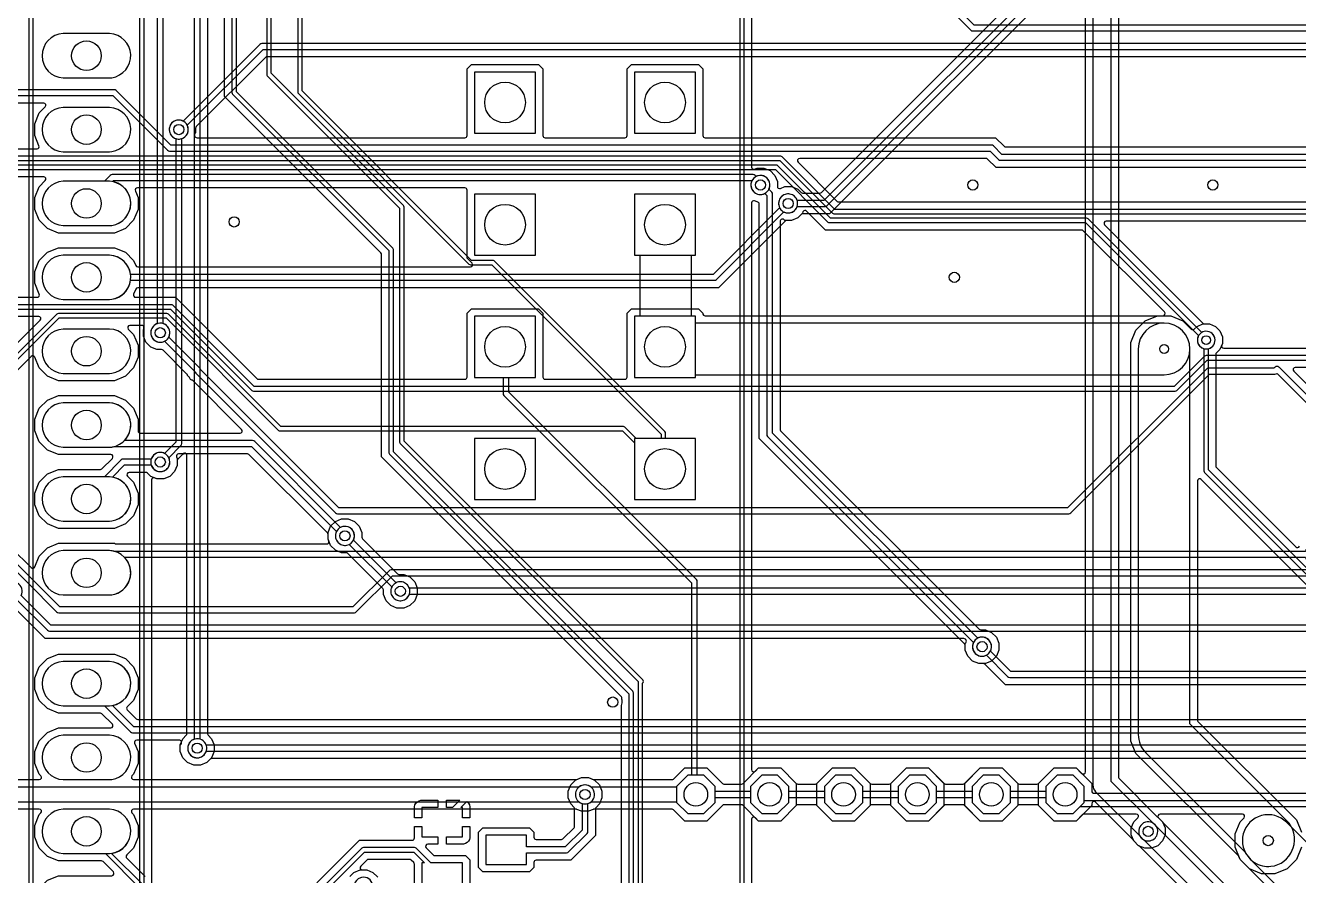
# Model space of a CAD drawing. Header units: millimetres. Extents: x 0 to 174, y 0 to 90.
# Drawn here: x 62.04 to 105.82, y 23.88 to 53.11 of the extents above; entities that cross this region are included whole.
import ezdxf

# ---------------------------------------------------------------- set-up
doc = ezdxf.new("R2010")
doc.units = ezdxf.units.MM

msp = doc.modelspace()

# ---------------------------------------------------------------- linework, layer by layer
at = {"layer": '16_copper'}
for points in [[(137.478, 53.124), (94.657, 53.124), (91.436, 56.383, 0.200428), (91.364, 56.413), (71.23, 56.413, 0.949259), (70.645, 56.24), (70.66, 56.195, 0.687507), (71.23, 56.21), (91.321, 56.21), (94.543, 52.951, 0.200428), (94.615, 52.921), (137.435, 52.921)], [(112.67, 48.679), (95.61, 48.679), (95.322, 48.967, 0.198912), (95.25, 48.997), (67.035, 48.997), (65.159, 50.872, 0.198912), (65.088, 50.902), (61.637, 50.902), (59.982, 52.556, 0.942335), (59.417, 52.887), (59.396, 52.85, 0.721209), (59.839, 52.413), (61.523, 50.728, 0.198912), (61.595, 50.698), (65.045, 50.698), (66.921, 48.823, 0.198912), (66.993, 48.793), (95.208, 48.793), (95.496, 48.506, 0.198912), (95.568, 48.476), (112.713, 48.476, 0.198912)], [(137.478, 52.489), (70.168, 52.489, 0.198912), (70.096, 52.459), (67.459, 49.822), (67.455, 49.824), (67.415, 49.841), (67.374, 49.852), (67.331, 49.857), (67.289, 49.857), (67.246, 49.852), (67.205, 49.841), (67.165, 49.824), (67.128, 49.803), (67.094, 49.777), (67.063, 49.746), (67.037, 49.712), (67.016, 49.675), (66.999, 49.635), (66.988, 49.594), (66.983, 49.551), (66.983, 49.509), (66.988, 49.466), (66.999, 49.425), (67.016, 49.385), (67.037, 49.348), (67.063, 49.314), (67.094, 49.283), (67.128, 49.257), (67.165, 49.236), (67.205, 49.219), (67.246, 49.208), (67.289, 49.203), (67.331, 49.203), (67.374, 49.208, 0.496937), (67.602, 49.679), (70.21, 52.286), (137.435, 52.286)], [(118.11, 52.032), (70.346, 52.032, 0.198912), (70.292, 52.01), (67.914, 49.631, 0.198912), (67.891, 49.577), (67.891, 49.414, 0.782531), (67.938, 49.251), (77.15, 49.251, 0.414214), (77.226, 49.327), (77.226, 51.615), (77.375, 51.764), (79.685, 51.764), (79.834, 51.615), (79.834, 49.327, 0.414214), (79.91, 49.251), (82.65, 49.251, 0.414214), (82.726, 49.327), (82.726, 51.615), (82.875, 51.764), (85.185, 51.764), (85.334, 51.615), (85.334, 49.327, 0.414214), (85.41, 49.251), (95.397, 49.251), (95.692, 48.955, 0.198912), (95.746, 48.933), (112.534, 48.933)], [(112.211, 46.787), (89.871, 46.787), (88.065, 48.593, 0.198912), (88.011, 48.616), (16.948, 48.616), (16.782, 48.782, 0.886597), (16.674, 50.292), (15.076, 50.292, 0.95208), (15.076, 48.768), (16.58, 48.768), (16.863, 48.486, 0.198912), (16.916, 48.463), (87.979, 48.463), (89.786, 46.657, 0.198912), (89.84, 46.634), (112.243, 46.634)], [(19.691, 48.158), (87.827, 48.158), (89.634, 46.352, 0.198912), (89.687, 46.33), (98.495, 46.33), (102.378, 42.446), (102.359, 42.408), (102.344, 42.362), (102.337, 42.315), (102.337, 42.267), (102.344, 42.22), (102.359, 42.174), (102.381, 42.131), (102.409, 42.092), (102.443, 42.059), (102.482, 42.03), (102.524, 42.009), (102.57, 41.994), (102.617, 41.986), (102.665, 41.986), (102.713, 41.994, 1), (102.57, 42.588), (102.524, 42.573), (102.486, 42.554), (98.58, 46.46, 0.198912), (98.527, 46.482), (89.719, 46.482), (87.912, 48.288, 0.198912), (87.859, 48.311), (19.66, 48.311, 0.198912)], [(33.62, 43.764), (62.443, 43.764, 0.534506), (62.514, 43.87), (62.357, 44.248), (62.357, 44.652), (62.512, 45.026), (62.797, 45.311), (63.171, 45.466), (65.099, 45.466), (65.473, 45.311), (65.758, 45.026), (65.83, 44.853, 0.303351), (65.9, 44.806), (77.341, 44.806, 0.668179), (77.395, 44.936), (77.226, 45.105), (77.226, 47.447, 0.415869), (77.15, 47.523), (65.89, 47.523, 0.534518), (65.819, 47.418), (65.913, 47.192), (65.913, 46.788), (65.758, 46.414), (65.473, 46.129), (65.099, 45.974), (63.171, 45.974), (62.797, 46.129), (62.512, 46.414), (62.357, 46.788), (62.357, 47.192), (62.512, 47.566), (62.72, 47.774, 0.668179), (62.667, 47.904), (19.828, 47.904, 0.198912)], [(112.379, 46.38), (99.203, 46.38, 0.668179), (99.149, 46.25), (102.527, 42.872, 0.198912), (102.581, 42.85), (102.753, 42.85), (102.958, 42.765), (103.115, 42.608), (103.2, 42.402), (103.2, 42.18), (103.174, 42.117, 0.534518), (103.245, 42.012), (110.246, 42.012)], [(110.109, 41.758), (102.641, 41.758, 0.198912), (102.588, 41.735), (101.543, 40.691), (69.907, 40.691), (67.11, 43.488, 0.198912), (67.056, 43.51), (33.757, 43.51, 0.198912)], [(33.788, 43.358), (67.024, 43.358), (69.822, 40.561, 0.198912), (69.875, 40.538), (101.575, 40.538, 0.198912), (101.628, 40.561), (102.673, 41.605), (110.077, 41.605)], [(27.941, 36.119), (56.236, 36.119, 0.198912), (56.289, 36.141), (63.201, 43.053), (66.872, 43.053), (70.736, 39.189, 0.198912), (70.79, 39.167), (82.569, 39.167), (82.98, 38.756), (82.98, 36.81), (85.08, 36.81), (85.08, 38.91), (83.042, 38.91), (82.655, 39.297, 0.198912), (82.601, 39.319), (70.821, 39.319), (66.957, 43.183, 0.198912), (66.904, 43.205), (63.17, 43.205, 0.198912), (63.116, 43.183), (56.204, 36.271), (27.941, 36.271, 0.980952)], [(29.556, 36.525), (56.067, 36.525), (56.076, 36.526, 0.169977), (56.121, 36.548), (62.547, 42.974, 0.668179), (62.493, 43.104), (33.925, 43.104, 0.198912)], [(61.564, 35.142), (62.234, 34.471, 0.534516), (62.359, 34.496), (62.512, 34.866), (62.797, 35.151), (63.171, 35.306), (65.099, 35.306, 0.251211), (65.176, 35.281), (72.397, 35.281, 0.534518), (72.468, 35.386), (72.444, 35.444), (72.444, 35.607, 0.198912), (72.421, 35.661), (69.725, 38.357, 0.198912), (69.671, 38.379), (67.303, 38.379, 0.534518), (67.232, 38.274), (67.256, 38.216), (67.256, 37.984), (67.168, 37.771), (67.004, 37.607), (66.791, 37.519), (66.559, 37.519), (66.346, 37.607), (66.231, 37.722, 0.198912), (66.177, 37.744), (65.603, 37.744, 0.668179), (65.55, 37.614), (65.758, 37.406), (65.913, 37.032), (65.913, 36.628), (65.758, 36.254), (65.473, 35.969), (65.099, 35.814), (63.171, 35.814), (62.797, 35.969), (62.512, 36.254), (62.357, 36.628), (62.357, 37.032), (62.512, 37.406), (62.797, 37.691), (63.171, 37.846), (64.617, 37.846, 0.198912), (64.67, 37.868), (65.026, 38.224, 0.668179), (64.972, 38.354), (63.171, 38.354), (62.797, 38.509), (62.512, 38.794), (62.357, 39.168), (62.357, 39.572), (62.512, 39.946), (62.797, 40.231), (63.171, 40.386), (65.099, 40.386), (65.473, 40.231), (65.758, 39.946), (65.913, 39.572), (65.913, 39.167, 0.414214), (65.989, 39.091), (69.417, 39.091, 0.668179), (69.471, 39.221), (67.791, 40.901, 0.116434), (67.761, 40.919), (67.718, 40.933), (67.684, 41.002, 0.080621), (67.669, 41.022), (67.614, 41.078, 0.174193), (67.592, 41.125), (66.776, 41.941, 0.198912), (66.722, 41.964), (66.559, 41.964), (66.346, 42.052), (66.182, 42.216), (66.094, 42.429), (66.094, 42.661, 0.121468), (66.11, 42.703), (66.112, 42.712, 0.455118), (66.037, 42.799), (65.629, 42.799, 0.668179), (65.575, 42.669), (65.758, 42.486), (65.913, 42.112), (65.913, 41.708), (65.758, 41.334), (65.473, 41.049), (65.099, 40.894), (63.171, 40.894), (62.797, 41.049), (62.512, 41.334), (62.359, 41.703, 0.534516), (62.235, 41.727), (56.372, 35.865)], [(110.215, 36.297), (105.164, 41.347, 0.527953), (104.977, 41.326), (102.718, 41.326, 0.198912), (102.646, 41.296), (97.875, 36.525), (72.813, 36.525), (68.054, 41.284, 0.176687), (68.017, 41.347), (66.967, 42.396, 0.942335), (66.402, 42.727), (66.381, 42.69, 0.721209), (66.824, 42.253), (67.861, 41.215, 0.128874), (67.892, 41.16), (67.893, 41.158, 0.018391), (67.899, 41.152), (72.699, 36.352, 0.198912), (72.771, 36.322), (97.917, 36.322, 0.198912), (97.989, 36.352), (102.76, 41.123), (105.004, 41.123, 0.191925), (105.076, 41.148), (110.101, 36.123, 0.198912)], [(109.941, 41.351), (105.703, 41.351, 0.668179), (105.649, 41.221), (109.446, 37.425)], [(116.84, 32.487), (62.907, 32.487), (61.887, 33.506, 0.942335), (61.322, 33.837), (61.301, 33.8, 0.721209), (61.744, 33.363), (62.793, 32.313, 0.198912), (62.865, 32.283), (116.798, 32.283)], [(137.753, 33.757), (75.242, 33.757), (75.241, 33.76), (75.224, 33.8), (75.203, 33.837), (75.177, 33.871), (75.146, 33.902), (75.112, 33.928), (75.075, 33.949), (75.035, 33.966), (74.994, 33.977), (74.951, 33.982), (74.909, 33.982), (74.866, 33.977), (74.825, 33.966), (74.785, 33.949), (74.748, 33.928), (74.714, 33.902), (74.683, 33.871), (74.657, 33.837), (74.636, 33.8), (74.619, 33.76), (74.608, 33.719), (74.603, 33.676), (74.603, 33.634), (74.608, 33.591), (74.619, 33.55), (74.636, 33.51), (74.657, 33.473), (74.683, 33.439), (74.714, 33.408), (74.748, 33.382), (74.785, 33.361), (74.825, 33.344), (74.866, 33.333), (74.909, 33.328), (74.951, 33.328), (74.994, 33.333, 0.271215), (75.242, 33.553), (137.795, 33.553, 0.198912)], [(109.61, 30.442), (95.738, 30.442), (95.507, 30.673), (95.033, 31.146, 0.198912), (94.979, 31.169), (94.817, 31.169), (94.603, 31.257), (94.44, 31.421), (94.351, 31.634), (94.351, 31.866, 0.782531), (94.305, 32.029), (62.718, 32.029), (62.487, 32.26), (61.696, 33.051, 0.198912)], [(17.577, 27.178), (62.514, 27.178, 0.668179), (62.568, 27.308), (62.512, 27.364), (62.357, 27.738), (62.357, 28.142), (62.512, 28.516), (62.797, 28.801), (63.171, 28.956), (64.972, 28.956, 0.668179), (65.026, 29.086), (64.67, 29.442, 0.198912), (64.617, 29.464), (63.171, 29.464), (62.797, 29.619), (62.512, 29.904), (62.357, 30.278), (62.357, 30.682), (62.512, 31.056), (62.797, 31.341), (63.171, 31.496), (65.099, 31.496), (65.473, 31.341), (65.758, 31.056), (65.913, 30.682), (65.913, 30.278), (65.758, 29.904), (65.54, 29.686, 0.414214), (65.54, 29.578), (65.847, 29.27, 0.198912), (65.901, 29.248), (109.61, 29.248, 0.668179)], [(109.61, 27.902), (68.443, 27.902, 0.198912), (68.389, 27.88), (68.274, 27.765), (68.061, 27.676), (67.829, 27.676), (67.616, 27.765), (67.452, 27.928), (67.364, 28.142), (67.364, 28.373, 0.782508), (67.317, 28.537), (65.864, 28.537, 0.534506), (65.793, 28.432), (65.913, 28.142), (65.913, 27.738), (65.758, 27.364), (65.702, 27.308, 0.668179), (65.756, 27.178), (80.972, 27.178, 0.098488), (81.001, 27.184), (81.164, 27.251), (81.396, 27.251), (81.559, 27.184, 0.098488), (81.588, 27.178), (84.273, 27.178, 0.198912), (84.327, 27.2), (84.711, 27.584), (85.469, 27.584), (86.005, 27.048, 0.198912), (86.059, 27.026), (86.661, 27.026, 0.198912), (86.715, 27.048), (87.251, 27.584), (88.009, 27.584), (88.544, 27.049), (88.544, 26.291), (88.009, 25.756), (87.251, 25.756), (86.715, 26.292, 0.198912), (86.661, 26.314), (86.059, 26.314, 0.198912), (86.005, 26.292), (85.469, 25.756), (84.711, 25.756), (84.327, 26.14, 0.198912), (84.273, 26.162), (81.588, 26.162, 0.098488), (81.559, 26.156), (81.396, 26.089), (81.164, 26.089), (81.001, 26.156, 0.098488), (80.972, 26.162), (65.756, 26.162, 0.668179), (65.702, 26.032), (65.758, 25.976), (65.913, 25.602), (65.913, 25.198), (65.758, 24.824), (65.522, 24.588, 0.414214), (65.522, 24.48), (66.154, 23.848, 0.198912)], [(109.477, 15.762), (100.353, 24.886, 0.117356), (100.318, 24.907), (100.155, 25.071), (100.066, 25.284), (100.066, 25.516), (100.155, 25.729), (100.292, 25.867, 0.668179), (100.238, 25.997), (98.442, 25.997, 0.198912), (98.388, 25.975), (98.169, 25.756), (97.411, 25.756), (96.876, 26.291), (96.876, 27.049), (97.411, 27.584), (98.169, 27.584), (98.704, 27.049), (98.704, 26.784, 0.414214), (98.781, 26.708), (109.61, 26.708, 0.668179)], [(17.356, 26.416), (81.073, 26.416, 0.355604), (81.487, 26.416), (84.43, 26.416), (84.43, 26.396), (84.816, 26.01), (85.364, 26.01), (85.75, 26.396), (85.75, 26.568), (86.97, 26.568), (86.97, 26.396), (87.356, 26.01), (87.904, 26.01), (88.29, 26.396), (88.29, 26.944), (87.904, 27.33), (87.356, 27.33), (86.97, 26.944), (86.97, 26.772), (85.75, 26.772), (85.75, 26.944), (85.364, 27.33), (84.816, 27.33), (84.43, 26.944), (84.43, 26.924), (81.487, 26.924, 0.355604), (81.073, 26.924), (17.356, 26.924, 0.304475)], [(52.556, 21.92), (62.692, 21.92, 0.668179), (62.746, 22.05), (62.512, 22.284), (62.357, 22.658), (62.357, 23.062), (62.512, 23.436), (62.797, 23.721), (63.171, 23.876), (65.008, 23.876, 0.668179), (65.062, 24.006), (64.706, 24.362, 0.198912), (64.652, 24.384), (63.171, 24.384), (62.797, 24.539), (62.512, 24.824), (62.357, 25.198), (62.357, 25.602), (62.512, 25.976), (62.568, 26.032, 0.668179), (62.514, 26.162), (17.577, 26.162, 0.149809)], [(106.668, 21.574), (103.806, 24.435), (103.632, 24.855), (103.632, 25.31), (103.806, 25.73), (103.943, 25.867, 0.668179), (103.889, 25.997), (101.057, 25.997, 0.668179), (101.003, 25.867), (101.14, 25.729, 0.133922), (101.161, 25.695), (110.273, 16.583, 0.198912)], [(107.683, 23.431), (105.404, 25.711, 1), (104.146, 24.454), (106.686, 21.914, 0.198912)]]:
    msp.add_lwpolyline(points, format="xyb", dxfattribs=at)
for points in [[(62.442, 48.871, 0.494252), (62.503, 48.975), (62.357, 49.328), (62.357, 49.732), (62.512, 50.106), (62.72, 50.314, 0.668179), (62.667, 50.444), (61.448, 50.444), (61.217, 50.675), (61.217, 50.675), (59.791, 52.101, 0.198912), (59.737, 52.124), (59.574, 52.124), (59.361, 52.212), (59.197, 52.376), (59.109, 52.589), (59.109, 52.821, 0.569546), (59.041, 52.934), (30.877, 52.934, 0.198912), (30.823, 52.911), (26.911, 49, 0.668179), (26.965, 48.87), (62.433, 48.87)], [(65.009, 51.315, 0.906347), (64.934, 52.832), (63.336, 52.832, 0.95208), (63.336, 51.308), (64.934, 51.308)], [(65.009, 48.775, 0.906347), (64.934, 50.292), (63.336, 50.292, 0.95208), (63.336, 48.768), (64.934, 48.768)], [(109.6, 47.041, 0.654774), (109.651, 47.171), (109.576, 47.246), (109.576, 48.004), (109.664, 48.092, 0.668179), (109.61, 48.222), (95.42, 48.222), (95.125, 48.517, 0.198912), (95.071, 48.539), (88.662, 48.539, 0.668179), (88.608, 48.409), (89.954, 47.063, 0.198912), (90.008, 47.041), (109.597, 47.041)], [(65.009, 46.235, 0.850816), (65.029, 47.741), (65.066, 47.777), (87.016, 47.777, 0.009618), (87.018, 47.77), (87.002, 47.73, 1), (87.623, 47.52), (87.634, 47.561, 0.577351), (87.207, 47.936), (87.167, 47.919, -0.001509), (87.164, 47.917), (87.13, 47.951, 0.198912), (87.059, 47.981), (65.024, 47.981, 0.198912), (64.952, 47.951), (64.753, 47.752), (63.336, 47.752, 0.95208), (63.336, 46.228), (64.934, 46.228)], [(65.009, 43.695, 0.334135), (65.653, 44.348), (85.725, 44.348, 0.198912), (85.797, 44.378), (88.116, 46.698, 0.942335), (88.447, 47.263), (88.41, 47.284, 0.721209), (87.973, 46.841), (85.683, 44.552), (65.653, 44.552, 0.36165), (64.934, 45.212), (63.336, 45.212, 0.95208), (63.336, 43.688), (64.934, 43.688)], [(77.155, 40.946, 0.392588), (77.226, 41.021), (77.226, 43.215), (77.375, 43.364), (79.685, 43.364), (79.834, 43.215), (79.834, 41.021, 0.414214), (79.91, 40.945), (82.65, 40.945, 0.414214), (82.726, 41.021), (82.726, 43.215), (82.875, 43.364), (85.185, 43.364), (85.334, 43.215, 0.452241), (85.41, 43.129), (101.152, 43.129, 0.668179), (101.206, 43.259), (98.412, 46.053, 0.198912), (98.358, 46.076), (89.551, 46.076), (88.899, 46.727, 0.490225), (88.78, 46.711), (88.775, 46.702), (88.758, 46.661), (88.594, 46.497), (88.381, 46.409), (88.218, 46.409, 0.198912), (88.164, 46.386), (85.872, 44.094), (65.9, 44.094, 0.303341), (65.83, 44.047), (65.756, 43.87, 0.534518), (65.827, 43.764), (67.193, 43.764), (69.99, 40.967, 0.198912), (70.044, 40.945), (77.15, 40.945)], [(85.08, 41.097), (101.194, 41.097, 1), (101.194, 42.875), (85.08, 42.875), (85.08, 43.11), (82.98, 43.11), (82.98, 41.01), (85.08, 41.01)], [(65.009, 41.155, 0.906347), (64.934, 42.672), (63.336, 42.672, 0.95208), (63.336, 41.148), (64.934, 41.148)], [(73.089, 35.238, 1), (72.961, 35.882), (72.92, 35.871, 0.035786), (72.876, 35.852), (69.922, 38.807, 0.198912), (69.85, 38.837), (65.441, 38.837, 0.647002), (64.934, 40.132), (63.336, 40.132, 0.95208), (63.336, 38.608), (64.934, 38.608, 0.053037), (65.094, 38.633), (69.808, 38.633), (72.733, 35.709), (72.731, 35.705), (72.714, 35.665), (72.703, 35.624), (72.698, 35.581), (72.698, 35.539), (72.703, 35.496), (72.714, 35.455), (72.731, 35.415), (72.752, 35.378), (72.778, 35.344), (72.809, 35.313), (72.843, 35.287), (72.88, 35.266), (72.92, 35.249), (72.961, 35.238), (73.004, 35.233), (73.046, 35.233)], [(65.009, 36.075, 0.850816), (65.029, 37.581), (65.447, 37.998), (66.363, 37.998, 0.942334), (66.997, 38.164), (66.986, 38.205, 0.721207), (66.363, 38.202), (65.405, 38.202, 0.198912), (65.333, 38.172), (64.753, 37.592), (63.336, 37.592, 0.95208), (63.336, 36.068), (64.934, 36.068)], [(73.349, 32.919, 0.182645), (73.414, 32.948), (74.655, 34.188), (137.795, 34.188, 0.198912), (137.867, 34.218), (139.036, 35.388, 0.104116), (139.396, 35.295), (141.274, 35.295, 0.957293), (141.274, 37.095), (139.396, 37.095, 0.687085), (138.862, 35.501), (137.753, 34.392), (74.612, 34.392, 0.198912), (74.541, 34.362), (73.3, 33.122), (63.225, 33.122), (61.252, 35.094, 0.942335), (60.687, 35.425), (60.666, 35.388, 0.721209), (61.109, 34.95), (63.111, 32.948, 0.198912), (63.183, 32.918), (73.343, 32.918)], [(65.009, 33.535, 0.612722), (65.441, 34.823), (106.051, 34.823, 0.942334), (106.684, 34.989), (106.673, 35.03, 0.721207), (106.051, 35.027), (65.094, 35.027, 0.053037), (64.934, 35.052), (63.336, 35.052, 0.95208), (63.336, 33.528), (64.934, 33.528)], [(141.353, 27.682, 0.916332), (141.274, 29.475), (139.396, 29.475, 0.104116), (139.036, 29.382), (138.819, 29.599, 0.198912), (138.748, 29.629), (119.105, 29.629), (117.864, 30.869, 0.198912), (117.793, 30.899), (95.927, 30.899), (95.225, 31.601, 0.942335), (94.66, 31.932), (94.638, 31.895, 0.721209), (95.081, 31.458), (95.813, 30.726, 0.198912), (95.885, 30.696), (117.75, 30.696), (118.991, 29.456, 0.198912), (119.062, 29.426), (138.705, 29.426), (138.862, 29.269, 0.687085), (139.396, 27.675), (141.274, 27.675)], [(135.319, 28.571, 1), (135.191, 29.214), (135.15, 29.203, 0.236379), (134.943, 28.994), (65.765, 28.994), (65.029, 29.729, 0.894038), (64.934, 31.242), (63.336, 31.242, 0.95208), (63.336, 29.718), (64.753, 29.718), (65.651, 28.821, 0.198912), (65.722, 28.791), (134.943, 28.791), (134.944, 28.787), (134.961, 28.747), (134.982, 28.71), (135.008, 28.676), (135.039, 28.646), (135.073, 28.62), (135.11, 28.598), (135.15, 28.582), (135.191, 28.571), (135.234, 28.565), (135.276, 28.565)], [(65.009, 27.185, 0.906347), (64.934, 28.702), (63.336, 28.702, 0.95208), (63.336, 27.178), (64.934, 27.178)], [(137.166, 25.617, 0.182645), (137.232, 25.646), (138.79, 27.203), (143.62, 27.203, 0.36902), (144.476, 26.405), (146.354, 26.405, 0.957293), (146.354, 28.205), (144.476, 28.205, 0.36902), (143.62, 27.407), (138.748, 27.407, 0.198912), (138.676, 27.377), (137.118, 25.819), (124.185, 25.819), (121.674, 28.329, 0.198912), (121.603, 28.359), (68.257, 28.359, 0.942334), (67.623, 28.193), (67.634, 28.152, 0.721207), (68.257, 28.156), (121.56, 28.156), (124.071, 25.646, 0.198912), (124.143, 25.616), (137.16, 25.616)], [(98.305, 26.251), (112.083, 26.251, 0.942334), (112.717, 26.417), (112.706, 26.458, 0.721207), (112.083, 26.454), (98.45, 26.454), (98.45, 26.944), (98.064, 27.33), (97.516, 27.33), (97.13, 26.944), (97.13, 26.396), (97.516, 26.01), (98.064, 26.01)], [(73.724, 23.173, 1), (73.596, 23.817), (73.555, 23.806, 0.25767), (73.341, 23.571), (66.072, 23.571), (64.998, 24.644, 0.912653), (64.934, 26.162), (63.336, 26.162, 0.95208), (63.336, 24.638), (64.789, 24.638), (65.986, 23.441, 0.198912), (66.04, 23.419), (73.341, 23.419), (73.349, 23.39), (73.366, 23.35), (73.387, 23.313), (73.413, 23.279), (73.444, 23.248), (73.478, 23.222), (73.515, 23.201), (73.555, 23.184), (73.596, 23.173), (73.639, 23.168), (73.681, 23.168)], [(111.277, 15.229), (111.277, 15.86), (110.831, 16.307), (110.2, 16.307), (110.195, 16.302), (100.929, 25.568, 0.960647), (100.353, 25.255), (100.375, 25.218, 0.111287), (100.48, 25.119), (109.753, 15.845), (109.753, 15.229), (110.2, 14.783), (110.831, 14.783)]]:
    msp.add_lwpolyline(points, format="xyb", close=True, dxfattribs=at)
for points in [[(79.58, 51.51), (77.48, 51.51), (77.48, 49.41), (79.58, 49.41)], [(85.08, 51.51), (82.98, 51.51), (82.98, 49.41), (85.08, 49.41)], [(79.58, 47.31), (77.48, 47.31), (77.48, 45.21), (79.58, 45.21)], [(85.08, 47.31), (82.98, 47.31), (82.98, 45.21), (85.08, 45.21)], [(79.58, 43.11), (77.48, 43.11), (77.48, 41.01), (79.58, 41.01)], [(79.58, 38.91), (77.48, 38.91), (77.48, 36.81), (79.58, 36.81)], [(89.791, 25.756), (89.256, 26.291), (89.256, 27.049), (89.791, 27.584), (90.549, 27.584), (91.084, 27.049), (91.084, 26.291), (90.549, 25.756)], [(92.331, 25.756), (91.796, 26.291), (91.796, 27.049), (92.331, 27.584), (93.089, 27.584), (93.624, 27.049), (93.624, 26.291), (93.089, 25.756)], [(94.871, 25.756), (94.336, 26.291), (94.336, 27.049), (94.871, 27.584), (95.629, 27.584), (96.164, 27.049), (96.164, 26.291), (95.629, 25.756)], [(90.83, 26.396), (90.83, 26.944), (90.444, 27.33), (89.896, 27.33), (89.51, 26.944), (89.51, 26.396), (89.896, 26.01), (90.444, 26.01)], [(93.37, 26.396), (93.37, 26.944), (92.984, 27.33), (92.436, 27.33), (92.05, 26.944), (92.05, 26.396), (92.436, 26.01), (92.984, 26.01)], [(95.91, 26.396), (95.91, 26.944), (95.524, 27.33), (94.976, 27.33), (94.59, 26.944), (94.59, 26.396), (94.976, 26.01), (95.524, 26.01)]]:
    msp.add_lwpolyline(points, close=True, dxfattribs=at)
msp.add_lwpolyline([(73.19, 23.848), (73.331, 23.988), (73.544, 24.076), (73.776, 24.076), (73.989, 23.988), (74.153, 23.824)], dxfattribs=at)
at = {"layer": '1_copper'}
for points in [[(67.843, 86.258), (67.843, 28.569), (67.84, 28.568), (67.8, 28.552), (67.763, 28.53), (67.729, 28.504), (67.698, 28.474), (67.672, 28.44), (67.651, 28.403), (67.634, 28.363), (67.623, 28.322), (67.618, 28.279), (67.618, 28.236), (67.623, 28.193), (67.634, 28.152), (67.651, 28.112), (67.672, 28.075), (67.698, 28.041), (67.729, 28.011), (67.763, 27.985), (67.8, 27.963), (67.84, 27.947), (67.881, 27.936), (67.924, 27.93), (67.966, 27.93), (68.009, 27.936, 0.772175), (68.047, 28.569), (68.047, 86.36, 0.414214)], [(66.573, 74.57), (66.573, 42.857), (66.57, 42.856), (66.53, 42.839), (66.493, 42.818), (66.459, 42.792), (66.428, 42.761), (66.402, 42.727), (66.381, 42.69), (66.364, 42.65), (66.353, 42.609), (66.348, 42.566), (66.348, 42.524), (66.353, 42.481), (66.364, 42.44), (66.381, 42.4), (66.402, 42.363), (66.428, 42.329), (66.459, 42.298), (66.493, 42.272), (66.53, 42.251), (66.57, 42.234), (66.611, 42.223), (66.654, 42.218), (66.696, 42.218), (66.739, 42.223, 0.772175), (66.777, 42.857), (66.777, 74.612, 0.198912)], [(71.399, 71.825), (71.399, 50.825, 0.198912), (71.422, 50.772), (77.289, 44.904, 0.198912), (77.343, 44.882), (78.073, 44.882), (83.896, 39.059), (83.896, 38.91), (82.98, 38.91), (82.98, 36.81), (85.08, 36.81), (85.08, 38.91), (84.049, 38.91), (84.049, 39.091, 0.198912), (84.026, 39.144), (78.159, 45.012, 0.198912), (78.105, 45.034), (77.375, 45.034), (71.552, 50.857), (71.552, 71.857, 0.198912)], [(65.964, 70.453), (65.964, 17.177), (65.373, 16.586), (62.865, 16.586, 0.198912), (62.811, 16.564), (62.176, 15.929, 0.198912), (62.154, 15.875), (62.154, 10.795, 0.198912), (62.176, 10.741), (62.623, 10.294, 0.452288), (63.336, 9.398), (64.934, 9.398), (65.009, 9.405, 0.906347), (64.934, 10.922), (63.336, 10.922, 0.286689), (62.673, 10.46), (62.306, 10.827), (62.306, 15.843), (62.897, 16.434), (65.405, 16.434, 0.198912), (65.459, 16.456), (66.094, 17.091, 0.198912), (66.116, 17.145), (66.116, 70.485, 0.198912)], [(69.139, 63.181), (69.139, 50.8, 0.198912), (69.161, 50.746), (74.536, 45.371), (74.536, 38.418, 0.198912), (74.559, 38.364), (82.791, 30.131), (82.791, 16.307), (82.59, 16.307), (82.144, 15.86), (82.144, 15.229), (82.59, 14.783), (83.221, 14.783), (83.668, 15.229), (83.668, 15.86), (83.221, 16.307), (82.944, 16.307), (82.944, 30.163, 0.198912), (82.921, 30.216), (74.689, 38.449), (74.689, 45.403, 0.198912), (74.666, 45.456), (69.291, 50.832), (69.291, 63.181, 0.980952)], [(70.333, 60.67), (70.333, 51.435, 0.198912), (70.355, 51.381), (74.905, 46.831), (74.905, 38.786, 0.198912), (74.927, 38.732), (83.111, 30.548), (83.111, 30.547), (83.11, 30.539), (83.109, 30.531), (83.109, 19.05, 0.198912)], [(83.261, 19.082), (83.261, 30.499, 0.431045), (83.264, 30.61), (75.057, 38.817), (75.057, 46.863, 0.198912), (75.035, 46.917), (70.485, 51.467), (70.485, 60.633, 0.967798)], [(99.631, 60.374), (99.631, 27.256, 0.198912), (99.654, 27.202), (100.942, 25.914, 0.117356), (100.977, 25.893), (101.14, 25.729), (101.229, 25.516), (101.229, 25.284), (101.14, 25.071), (100.977, 24.907), (100.763, 24.819), (100.532, 24.819), (100.318, 24.907), (100.155, 25.071, 0.133932), (100.134, 25.105), (98.834, 26.405, 0.668179), (98.704, 26.351), (98.704, 26.291), (98.169, 25.756), (97.411, 25.756), (96.875, 26.292, 0.198912), (96.821, 26.314), (96.219, 26.314, 0.198912), (96.165, 26.292), (95.629, 25.756), (94.871, 25.756), (94.335, 26.292, 0.198912), (94.281, 26.314), (93.679, 26.314, 0.198912), (93.625, 26.292), (93.089, 25.756), (92.331, 25.756), (91.795, 26.292, 0.198912), (91.741, 26.314), (91.139, 26.314, 0.198912), (91.085, 26.292), (90.549, 25.756), (89.791, 25.756), (89.255, 26.292, 0.198912), (89.201, 26.314), (88.599, 26.314, 0.198912), (88.545, 26.292), (88.009, 25.756), (87.251, 25.756), (87.138, 25.869, 0.668179), (87.008, 25.815), (87.008, 22.445, 0.668179)], [(68.301, 59.062), (68.301, 28.756, 0.198912), (68.323, 28.702), (68.438, 28.587), (68.526, 28.373), (68.526, 28.142), (68.438, 27.928), (68.274, 27.765), (68.061, 27.676), (67.829, 27.676), (67.616, 27.765), (67.452, 27.928), (67.364, 28.142), (67.364, 28.373), (67.452, 28.587), (67.567, 28.702, 0.198912), (67.589, 28.756), (67.589, 38.328, 0.42685), (67.51, 38.403), (67.502, 38.403, 0.232928), (67.435, 38.357), (67.279, 38.201, 0.198912), (67.256, 38.147), (67.256, 37.984), (67.168, 37.771), (67.004, 37.607), (66.791, 37.519), (66.559, 37.519), (66.476, 37.553, 0.534506), (66.37, 37.483), (66.37, 17.008)], [(82.537, 16.637), (82.537, 29.725, 0.143604), (82.554, 29.909), (82.543, 29.95, 0.329878), (82.515, 30.048), (74.282, 38.281), (74.282, 45.234, 0.198912), (74.26, 45.288), (68.885, 50.663), (68.885, 59.073, 0.534506)], [(86.601, 57.446), (86.601, 19.367, 0.198912), (86.624, 19.314), (89.713, 16.224), (89.713, 13.462), (89.499, 13.462), (89.052, 13.016), (89.052, 12.384), (89.499, 11.938), (90.13, 11.938), (90.576, 12.384), (90.576, 13.016), (90.13, 13.462), (89.865, 13.462), (89.865, 16.256, 0.198912), (89.843, 16.31), (86.754, 19.399), (86.754, 57.468, 0.295057)], [(87.008, 57.417), (87.008, 48.242, 0.534506), (87.113, 48.172), (87.197, 48.206), (87.428, 48.206), (87.642, 48.118), (87.805, 47.954), (87.894, 47.741), (87.894, 47.58, 0.534506), (87.999, 47.509), (88.149, 47.571), (88.381, 47.571), (88.594, 47.483), (88.709, 47.368, 0.198912), (88.763, 47.346), (89.356, 47.346, 0.198912), (89.41, 47.368), (97.793, 55.751, 0.198912)], [(98.069, 55.668), (89.493, 47.092), (88.577, 47.092), (88.576, 47.095), (88.559, 47.135), (88.538, 47.172), (88.512, 47.206), (88.481, 47.237), (88.447, 47.263), (88.41, 47.284), (88.37, 47.301), (88.329, 47.312), (88.286, 47.317), (88.244, 47.317), (88.201, 47.312), (88.16, 47.301), (88.12, 47.284), (88.083, 47.263), (88.049, 47.237), (88.018, 47.206), (87.992, 47.172), (87.971, 47.135), (87.954, 47.095), (87.943, 47.054), (87.938, 47.011), (87.938, 46.969), (87.943, 46.926), (87.954, 46.885), (87.971, 46.845), (87.992, 46.808), (88.018, 46.774), (88.049, 46.743), (88.083, 46.717), (88.12, 46.696), (88.16, 46.679), (88.201, 46.668), (88.244, 46.663), (88.286, 46.663), (88.329, 46.668, 0.271215), (88.577, 46.888), (89.535, 46.888, 0.198912), (89.607, 46.918), (98.243, 55.554, 0.198912)], [(98.358, 55.311), (89.913, 46.865), (89.682, 46.634), (88.763, 46.634, 0.198912), (88.709, 46.612), (88.594, 46.497), (88.381, 46.409), (88.149, 46.409, 0.782508), (87.986, 46.362), (87.986, 39.231, 0.198912), (88.008, 39.177), (94.832, 32.354, 0.198912), (94.886, 32.331), (95.048, 32.331), (95.262, 32.243), (95.425, 32.079), (95.514, 31.866), (95.514, 31.634), (95.425, 31.421), (95.262, 31.257), (95.048, 31.169), (94.817, 31.169), (94.603, 31.257), (94.44, 31.421), (94.351, 31.634), (94.351, 31.797, 0.198912), (94.329, 31.851), (87.274, 38.905), (87.274, 46.967, 0.357809), (87.197, 47.044), (87.113, 47.078, 0.534506), (87.008, 47.008), (87.008, 27.525, 0.668179), (87.138, 27.471), (87.251, 27.584), (88.009, 27.584), (88.545, 27.048, 0.198912), (88.599, 27.026), (89.201, 27.026), (89.209, 27.027, 0.169977), (89.255, 27.048), (89.791, 27.584), (90.549, 27.584), (91.085, 27.048, 0.198912), (91.139, 27.026), (91.741, 27.026, 0.198912), (91.795, 27.048), (92.331, 27.584), (93.089, 27.584), (93.625, 27.048, 0.198912), (93.679, 27.026), (94.281, 27.026, 0.198912), (94.335, 27.048), (94.871, 27.584), (95.629, 27.584), (96.165, 27.048, 0.198912), (96.219, 27.026), (96.821, 27.026, 0.198912), (96.875, 27.048), (97.411, 27.584), (98.169, 27.584), (98.358, 27.395, 0.668179), (98.489, 27.449), (98.489, 55.257, 0.668179)], [(105.918, 24.855), (105.744, 24.435), (105.422, 24.114), (105.002, 23.94), (104.548, 23.94), (104.128, 24.114), (103.806, 24.435), (103.767, 24.529, 0.098495), (103.75, 24.554), (100.225, 28.08), (100.051, 28.5), (100.051, 42.214), (100.225, 42.634), (100.546, 42.955), (100.966, 43.129), (101.421, 43.129), (101.841, 42.955), (102.124, 42.672, 0.414214), (102.232, 42.672), (102.325, 42.765), (102.53, 42.85), (102.753, 42.85), (102.958, 42.765), (103.115, 42.608), (103.2, 42.402), (103.2, 42.18), (103.115, 41.974), (102.994, 41.853, 0.198912), (102.972, 41.799), (102.972, 37.964, 0.198912), (102.994, 37.91), (105.724, 35.179, 0.534516), (105.849, 35.204)], [(106.81, 33.734), (102.718, 37.827), (102.718, 41.995, 0.991753), (102.57, 42.588), (102.524, 42.573, 0.720233), (102.565, 41.995), (102.565, 37.795, 0.198912), (102.588, 37.741), (106.68, 33.649)], [(106.404, 33.566), (102.527, 37.443), (102.527, 37.443), (102.467, 37.503, 0.668189), (102.337, 37.449), (102.337, 29.232, 0.198912), (102.359, 29.179), (105.744, 25.793), (105.918, 25.373)], [(72.06, 23.632), (73.523, 25.095), (75.34, 25.095, 0.414082), (75.416, 25.172), (75.416, 25.563), (75.67, 25.563), (75.67, 25.215), (76.218, 25.215), (76.218, 24.961), (75.875, 24.961, 0.668179), (75.821, 24.831), (76.061, 24.591, 0.198912), (76.115, 24.569), (77.175, 24.569), (77.324, 24.42), (77.324, 23.21)], [(77.07, 23.315), (77.07, 24.315), (75.978, 24.315), (75.474, 24.819, 0.198912), (75.42, 24.841), (73.66, 24.841, 0.198912), (73.606, 24.819), (72.336, 23.549, 0.198912)], [(75.416, 23.21), (75.416, 24.27, 0.198912), (75.394, 24.324), (75.306, 24.412, 0.198912), (75.252, 24.435), (73.828, 24.435, 0.198912), (73.774, 24.412), (73.568, 24.206, 0.668179), (73.622, 24.076), (73.776, 24.076), (73.989, 23.988), (74.13, 23.848, 0.198912)]]:
    msp.add_lwpolyline(points, format="xyb", dxfattribs=at)
for points in [[(65.009, 6.865, 0.906347), (64.934, 8.382), (63.481, 8.382), (61.671, 10.192), (61.671, 18.383), (62.284, 18.996, 0.198912), (62.306, 19.05), (62.306, 72.993), (63.481, 74.168), (64.934, 74.168, 0.95208), (64.934, 75.692), (63.336, 75.692, 0.912653), (63.272, 74.174), (62.176, 73.079, 0.198912), (62.154, 73.025), (62.154, 19.082), (61.541, 18.469, 0.198912), (61.519, 18.415), (61.519, 10.16, 0.198912), (61.541, 10.106), (63.272, 8.376, 0.912653), (63.336, 6.858), (64.934, 6.858)], [(100.712, 25.078, 0.686643), (100.815, 25.681), (99.377, 27.119), (99.377, 60.511), (99.863, 60.996, 0.960647), (99.55, 61.572), (99.513, 61.55, 0.111287), (99.414, 61.445), (98.835, 60.867, 0.198912), (98.743, 60.643), (98.743, 26.988, 0.198912), (98.835, 26.763), (100.366, 25.232), (100.375, 25.218), (100.401, 25.184), (100.431, 25.153), (100.465, 25.127), (100.502, 25.106), (100.542, 25.089), (100.583, 25.078), (100.626, 25.073), (100.669, 25.073)], [(65.009, 51.315, 0.906347), (64.934, 52.832), (63.336, 52.832, 0.95208), (63.336, 51.308), (64.934, 51.308)], [(65.009, 48.775, 0.906347), (64.934, 50.292), (63.336, 50.292, 0.95208), (63.336, 48.768), (64.934, 48.768)], [(66.739, 37.778, 0.496937), (66.967, 38.249), (67.382, 38.663, 0.198912), (67.412, 38.735), (67.412, 49.218, 0.942334), (67.246, 49.852), (67.205, 49.841, 0.721207), (67.208, 49.218), (67.208, 38.777), (66.824, 38.392), (66.82, 38.394), (66.78, 38.411), (66.739, 38.422), (66.696, 38.427), (66.654, 38.427), (66.611, 38.422), (66.57, 38.411), (66.53, 38.394), (66.493, 38.373), (66.459, 38.347), (66.428, 38.316), (66.402, 38.282), (66.381, 38.245), (66.364, 38.205), (66.353, 38.164), (66.348, 38.121), (66.348, 38.079), (66.353, 38.036), (66.364, 37.995), (66.381, 37.955), (66.402, 37.918), (66.428, 37.884), (66.459, 37.853), (66.493, 37.827), (66.53, 37.806), (66.57, 37.789), (66.611, 37.778), (66.654, 37.773), (66.696, 37.773)], [(65.009, 46.235, 0.906347), (64.934, 47.752), (63.336, 47.752, 0.95208), (63.336, 46.228), (64.934, 46.228)], [(94.997, 31.428, 1), (94.868, 32.072), (94.827, 32.061, 0.035786), (94.784, 32.042), (87.732, 39.095), (87.732, 47.308, 0.198912), (87.702, 47.379), (87.605, 47.476, 0.942335), (87.04, 47.807), (87.018, 47.77, 0.721209), (87.461, 47.333), (87.528, 47.265), (87.528, 39.053, 0.198912), (87.558, 38.981), (94.64, 31.899), (94.638, 31.895), (94.622, 31.855), (94.611, 31.814), (94.605, 31.771), (94.605, 31.729), (94.611, 31.686), (94.622, 31.645), (94.638, 31.605), (94.66, 31.568), (94.686, 31.534), (94.716, 31.503), (94.75, 31.477), (94.787, 31.456), (94.827, 31.439), (94.868, 31.428), (94.911, 31.423), (94.954, 31.423)], [(65.009, 43.695, 0.906347), (64.934, 45.212), (63.336, 45.212, 0.95208), (63.336, 43.688), (64.934, 43.688)], [(85.75, 26.396), (85.75, 26.944), (85.364, 27.33), (85.141, 27.33), (85.141, 33.985, 0.198912), (85.111, 34.057), (78.664, 40.504), (78.664, 41.01), (79.58, 41.01), (79.58, 43.11), (77.48, 43.11), (77.48, 41.01), (78.461, 41.01), (78.461, 40.462, 0.198912), (78.49, 40.39), (84.938, 33.943), (84.938, 27.33), (84.816, 27.33), (84.43, 26.944), (84.43, 26.396), (84.816, 26.01), (85.364, 26.01)], [(65.009, 41.155, 0.906347), (64.934, 42.672), (63.336, 42.672, 0.95208), (63.336, 41.148), (64.934, 41.148)], [(104.869, 24.199, 0.279477), (105.602, 24.757), (105.627, 24.828, 0.293773), (105.404, 25.775), (102.083, 29.096), (102.083, 41.986, 1), (100.305, 41.986), (100.305, 28.727, 0.198912), (100.565, 28.099), (103.983, 24.681), (103.996, 24.654), (104.035, 24.59), (104.079, 24.53), (104.127, 24.473), (104.181, 24.421), (104.238, 24.374), (104.299, 24.331), (104.364, 24.294), (104.431, 24.263), (104.501, 24.237), (104.573, 24.217), (104.646, 24.203), (104.72, 24.195), (104.795, 24.194)], [(65.009, 38.615, 0.906347), (64.934, 40.132), (63.336, 40.132, 0.95208), (63.336, 38.608), (64.934, 38.608)], [(65.009, 36.075, 0.906347), (64.934, 37.592), (63.336, 37.592, 0.95208), (63.336, 36.068), (64.934, 36.068)], [(74.814, 33.074), (74.601, 33.162), (74.437, 33.326), (74.349, 33.539), (74.349, 33.702, 0.198912), (74.326, 33.756), (73.126, 34.956, 0.198912), (73.072, 34.979), (72.909, 34.979), (72.696, 35.067), (72.532, 35.231), (72.444, 35.444), (72.444, 35.676), (72.532, 35.889), (72.696, 36.053), (72.909, 36.141), (73.141, 36.141), (73.354, 36.053), (73.518, 35.889), (73.606, 35.676), (73.606, 35.513, 0.198912), (73.629, 35.459), (74.829, 34.259, 0.198912), (74.883, 34.236), (75.046, 34.236), (75.259, 34.148), (75.423, 33.984), (75.511, 33.771), (75.511, 33.539), (75.423, 33.326), (75.259, 33.162), (75.046, 33.074)], [(74.994, 33.333, 1), (74.866, 33.977), (74.825, 33.966, 0.035786), (74.781, 33.947), (73.317, 35.411, 0.942335), (72.752, 35.742), (72.731, 35.705, 0.721209), (73.174, 35.268), (74.638, 33.804), (74.636, 33.8), (74.619, 33.76), (74.608, 33.719), (74.603, 33.676), (74.603, 33.634), (74.608, 33.591), (74.619, 33.55), (74.636, 33.51), (74.657, 33.473), (74.683, 33.439), (74.714, 33.408), (74.748, 33.382), (74.785, 33.361), (74.825, 33.344), (74.866, 33.333), (74.909, 33.328), (74.951, 33.328)], [(65.009, 33.535, 0.906347), (64.934, 35.052), (63.336, 35.052, 0.95208), (63.336, 33.528), (64.934, 33.528)], [(65.009, 29.725, 0.906347), (64.934, 31.242), (63.336, 31.242, 0.95208), (63.336, 29.718), (64.934, 29.718)], [(65.009, 27.185, 0.906347), (64.934, 28.702), (63.336, 28.702, 0.95208), (63.336, 27.178), (64.934, 27.178)], [(77.765, 24.011), (77.616, 24.16), (77.616, 25.37), (77.765, 25.519), (79.375, 25.519), (79.524, 25.37), (79.524, 25.197, 0.414214), (79.6, 25.121), (80.466, 25.121, 0.198912), (80.52, 25.143), (80.902, 25.525, 0.198912), (80.924, 25.579), (80.924, 26.172, 0.198912), (80.902, 26.226), (80.787, 26.341), (80.699, 26.554), (80.699, 26.786), (80.787, 26.999), (80.951, 27.163), (81.164, 27.251), (81.396, 27.251), (81.609, 27.163), (81.773, 26.999), (81.861, 26.786), (81.861, 26.554), (81.773, 26.341), (81.658, 26.226, 0.198912), (81.636, 26.172), (81.636, 25.253), (80.792, 24.409), (79.6, 24.409, 0.414214), (79.524, 24.333), (79.524, 24.16), (79.375, 24.011)], [(79.27, 24.663), (80.645, 24.663, 0.198912), (80.717, 24.693), (81.352, 25.328, 0.198912), (81.382, 25.4), (81.382, 26.358, 0.942334), (81.216, 26.992), (81.175, 26.981, 0.721207), (81.178, 26.358), (81.178, 25.442), (80.603, 24.867), (79.27, 24.867), (79.27, 25.265), (77.87, 25.265), (77.87, 24.265), (79.27, 24.265)], [(65.009, 24.645, 0.906347), (64.934, 26.162), (63.336, 26.162, 0.95208), (63.336, 24.638), (64.934, 24.638)]]:
    msp.add_lwpolyline(points, format="xyb", close=True, dxfattribs=at)
for points in [[(79.58, 51.51), (77.48, 51.51), (77.48, 49.41), (79.58, 49.41)], [(85.08, 51.51), (82.98, 51.51), (82.98, 49.41), (85.08, 49.41)], [(79.58, 47.31), (77.48, 47.31), (77.48, 45.21), (79.58, 45.21)], [(85.08, 43.11), (84.938, 43.11), (84.938, 45.21), (85.08, 45.21), (85.08, 47.31), (82.98, 47.31), (82.98, 45.21), (83.16, 45.21), (83.16, 43.11), (82.98, 43.11), (82.98, 41.01), (85.08, 41.01)], [(79.58, 38.91), (77.48, 38.91), (77.48, 36.81), (79.58, 36.81)], [(88.29, 26.396), (88.29, 26.568), (89.51, 26.568), (89.51, 26.396), (89.896, 26.01), (90.444, 26.01), (90.83, 26.396), (90.83, 26.568), (92.05, 26.568), (92.05, 26.396), (92.436, 26.01), (92.984, 26.01), (93.37, 26.396), (93.37, 26.568), (94.59, 26.568), (94.59, 26.396), (94.976, 26.01), (95.524, 26.01), (95.91, 26.396), (95.91, 26.568), (97.13, 26.568), (97.13, 26.396), (97.516, 26.01), (98.064, 26.01), (98.45, 26.396), (98.45, 26.944), (98.064, 27.33), (97.516, 27.33), (97.13, 26.944), (97.13, 26.772), (95.91, 26.772), (95.91, 26.944), (95.524, 27.33), (94.976, 27.33), (94.59, 26.944), (94.59, 26.772), (93.37, 26.772), (93.37, 26.944), (92.984, 27.33), (92.436, 27.33), (92.05, 26.944), (92.05, 26.772), (90.83, 26.772), (90.83, 26.944), (90.444, 27.33), (89.896, 27.33), (89.51, 26.944), (89.51, 26.772), (88.29, 26.772), (88.29, 26.944), (87.904, 27.33), (87.356, 27.33), (86.97, 26.944), (86.97, 26.396), (87.356, 26.01), (87.904, 26.01)], [(75.416, 25.867), (75.416, 26.248), (75.433, 26.313), (75.467, 26.371), (75.514, 26.418), (75.572, 26.452), (75.637, 26.469), (76.218, 26.469), (76.218, 26.215), (75.67, 26.215), (75.67, 25.867)], [(76.522, 26.215), (76.522, 26.469), (76.98, 26.469), (76.726, 26.215)], [(77.07, 25.867), (77.07, 26.215), (77.014, 26.215), (77.22, 26.422), (77.226, 26.418), (77.273, 26.371), (77.307, 26.313), (77.324, 26.248), (77.324, 25.867)], [(76.522, 24.961), (76.522, 25.215), (77.07, 25.215), (77.07, 25.563), (77.324, 25.563), (77.324, 25.182), (77.307, 25.117), (77.273, 25.059), (77.226, 25.012), (77.168, 24.978), (77.103, 24.961)]]:
    msp.add_lwpolyline(points, close=True, dxfattribs=at)
msp.add_lwpolyline([(72.466, 23.463), (73.692, 24.689), (75.388, 24.689), (75.762, 24.315), (75.67, 24.315), (75.67, 23.315)], dxfattribs=at)
at = {"layer": 'drills_PTH'}
for centre, radius in [((64.135, 52.07), 0.508), ((78.53, 50.46), 0.7), ((84.03, 50.46), 0.7), ((64.135, 49.53), 0.508), ((64.135, 46.99), 0.508), ((78.53, 46.26), 0.7), ((84.03, 46.26), 0.7), ((64.135, 44.45), 0.508), ((78.53, 42.06), 0.7), ((84.03, 42.06), 0.7), ((64.135, 41.91), 0.508), ((64.135, 39.37), 0.508), ((78.53, 37.86), 0.7), ((84.03, 37.86), 0.7), ((64.135, 36.83), 0.508), ((64.135, 34.29), 0.508), ((64.135, 30.48), 0.508), ((64.135, 27.94), 0.508), ((85.09, 26.67), 0.406), ((87.63, 26.67), 0.406), ((90.17, 26.67), 0.406), ((92.71, 26.67), 0.406), ((95.25, 26.67), 0.406), ((97.79, 26.67), 0.406), ((64.135, 25.4), 0.508)]:
    msp.add_circle(centre, radius, dxfattribs=at)
at = {"layer": 'drills_via_1_16'}
for centre, radius in [((67.31, 49.53), 0.175), ((87.312, 47.625), 0.175), ((94.615, 47.625), 0.175), ((102.87, 47.625), 0.175), ((88.265, 46.99), 0.175), ((69.215, 46.355), 0.175), ((93.98, 44.45), 0.175), ((66.675, 42.545), 0.175), ((101.194, 41.986), 0.152), ((102.641, 42.291), 0.152), ((66.675, 38.1), 0.175), ((73.025, 35.56), 0.175), ((74.93, 33.655), 0.175), ((94.933, 31.75), 0.175), ((82.233, 29.845), 0.175), ((67.945, 28.258), 0.175), ((81.28, 26.67), 0.175), ((100.648, 25.4), 0.175), ((104.775, 25.082), 0.175)]:
    msp.add_circle(centre, radius, dxfattribs=at)

doc.saveas('drawing.dxf')
